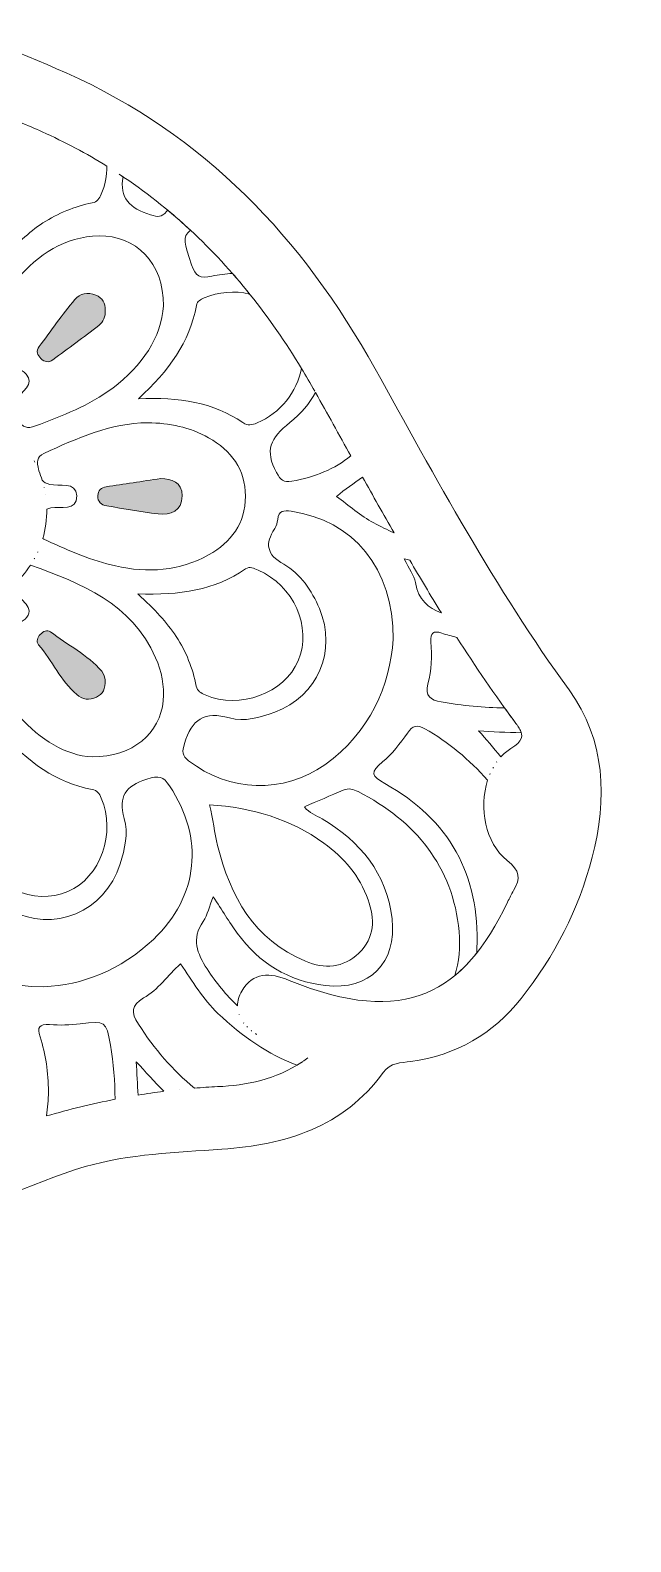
# Model space of a CAD drawing. Extents: x -678 to 5145, y -2063 to -793.
# Drawn here: x 591 to 800, y -1752 to -1224 of the extents above; entities that cross this region are included whole.
import ezdxf

# ---------------------------------------------------------------- set-up
doc = ezdxf.new("R2010")
doc.units = 0
doc.header["$MEASUREMENT"] = 0
doc.layers.add('Layer 1', color=7, linetype='Continuous')

# ---------------------------------------------------------------- blocks, each defined once
blk = doc.blocks.new('block 2')
at = {"layer": 'Layer 1', "true_color": 0xffffff}
h = blk.add_hatch(color=7, dxfattribs=at)
h.dxf.hatch_style = 2
edge = h.paths.add_edge_path()
edge.add_spline(control_points=[(606.14, -1318.02), (601.78, -1323.32), (597.8, -1328.95), (593.7, -1334.46), (592.54, -1336.01), (593.12, -1337.43), (594.32, -1338.62), (595.56, -1339.85), (597.01, -1340.12), (598.5, -1339.02), (603.86, -1335.06), (609.26, -1331.17), (614.51, -1327.08), (616.1, -1325.84), (616.91, -1323.91), (616.8, -1321.75), (616.86, -1319.27), (615.75, -1317.45), (613.49, -1316.48), (610.73, -1315.29), (607.89, -1315.89), (606.14, -1318.02)], knot_values=[0, 0, 0, 0, 1, 1, 1, 2, 2, 2, 3, 3, 3, 4, 4, 4, 5, 5, 5, 6, 6, 6, 7, 7, 7, 7], degree=3, periodic=1)
h = blk.add_hatch(color=7, dxfattribs=at)
h.dxf.hatch_style = 2
edge = h.paths.add_edge_path()
edge.add_spline(control_points=[(636.22, -1380.47), (629.52, -1381.5), (623.34, -1382.45), (617.16, -1383.38), (615.38, -1383.66), (614.31, -1384.67), (614.22, -1386.46), (614.11, -1388.6), (615.29, -1389.73), (617.36, -1390.06), (623.31, -1390.99), (629.24, -1392.19), (635.22, -1392.81), (639.6, -1393.26), (643.61, -1391.91), (643.65, -1386.58), (643.7, -1381.52), (639.74, -1380.73), (636.22, -1380.47)], knot_values=[0, 0, 0, 0, 1, 1, 1, 2, 2, 2, 3, 3, 3, 4, 4, 4, 5, 5, 5, 6, 6, 6, 6], degree=3, periodic=1)
h = blk.add_hatch(color=7, dxfattribs=at)
h.dxf.hatch_style = 2
edge = h.paths.add_edge_path()
edge.add_spline(control_points=[(597.65, -1434.03), (596.47, -1433.13), (595.06, -1433.86), (594.1, -1434.92), (593.14, -1435.97), (592.53, -1437.34), (593.53, -1438.53), (598.23, -1444.14), (601.28, -1451.02), (606.84, -1455.93), (608.81, -1457.66), (611.23, -1458), (613.7, -1456.84), (615.97, -1455.77), (616.89, -1453.87), (616.81, -1450.83), (616.54, -1450.14), (616.37, -1448.66), (615.55, -1447.73), (610.51, -1441.99), (603.62, -1438.61), (597.65, -1434.03)], knot_values=[0, 0, 0, 0, 1, 1, 1, 2, 2, 2, 3, 3, 3, 4, 4, 4, 5, 5, 5, 6, 6, 6, 7, 7, 7, 7], degree=3, periodic=1)
at = {"layer": 'Layer 1', "lineweight": 0}
for points, knots in [([(778.76, -1454.26), (752.96, -1418.79), (732.21, -1380.34), (711, -1342.15), (685.67, -1296.56), (651.45, -1260.46), (603.16, -1238.9), (567.51, -1222.99), (530.33, -1212), (491.91, -1205.73), (482.96, -1204.27), (480.65, -1200.48), (479.23, -1192.82), (471.45, -1150.73), (460.48, -1109.47), (447.84, -1068.56), (421.28, -982.58), (374.94, -910.21), (302.99, -855.25), (280, -837.68), (255.78, -822.17), (226.73, -816.09), (199.28, -810.35), (178.36, -823.75), (173.04, -851.36), (169.03, -872.2), (175.26, -891.61), (182.43, -910.78), (183.62, -913.97), (185.82, -916.91), (185.19, -921.19), (181.67, -920.14), (178.77, -919.37), (175.93, -918.41), (145.46, -908.15), (114.01, -903.5), (81.98, -903.41), (53.86, -903.32), (38.07, -919.68), (37.73, -947.65), (37.59, -959.31), (39.61, -970.56), (43.29, -981.61), (57.1, -1023.1), (81.26, -1058.1), (111.53, -1089.01), (170.06, -1148.76), (235.45, -1199.74), (308.21, -1241.14), (310.17, -1242.26), (312.83, -1242.67), (313.71, -1246), (299.06, -1257.64), (285.05, -1270.2), (273.68, -1285.24), (269.26, -1291.08), (267.25, -1289.88), (263.46, -1284.74), (245.96, -1261.02), (224.28, -1241.7), (199.43, -1225.96), (143.26, -1190.38), (81.01, -1173.51), (15.46, -1168.3), (-56.98, -1162.54), (-128.12, -1168.05), (-196.43, -1195.83), (-313.61, -1243.48), (-393.31, -1327.46), (-438.34, -1444.85), (-473.03, -1535.28), (-482.71, -1629.59), (-479.51, -1725.67), (-478.76, -1748.07), (-477.56, -1770.46), (-476.53, -1793.59), (-481.42, -1792.56), (-483.22, -1789.5), (-485.73, -1787.47), (-508.64, -1768.92), (-534.13, -1755.63), (-563.92, -1754.06), (-620.36, -1751.08), (-671.78, -1798.06), (-674.99, -1859.18), (-677.77, -1912.09), (-652.04, -1948.71), (-605.81, -1972.14), (-564.54, -1993.05), (-519.78, -2001.21), (-474.54, -2006.81), (-414.23, -2014.28), (-353.56, -2016.75), (-292.83, -2017.32), (-192.64, -2018.26), (-92.44, -2015.64), (7.74, -2017.89), (42.87, -2018.68), (77.93, -2020.19), (112.18, -2030.53), (135.64, -2037.61), (159.94, -2042.07), (184.83, -2041.08), (224.07, -2039.53), (242.84, -2012.13), (230.2, -1975.16), (225.39, -1961.09), (217.81, -1948.87), (208.13, -1937.83), (204.97, -1934.24), (204.78, -1932.32), (209.54, -1929.89), (215.99, -1926.59), (222.29, -1922.75), (228, -1918.31), (232.69, -1914.66), (234.52, -1915.27), (237.25, -1920.46), (246.84, -1938.73), (257.16, -1956.6), (266.84, -1974.82), (274.21, -1988.7), (284.71, -1999.26), (298.58, -2006.42), (344.39, -2030.05), (393.2, -2039.76), (444.05, -2032.35), (469.1, -2028.7), (493.49, -2021.69), (519.16, -2019.33), (557.51, -2015.81), (579.93, -1988.34), (581.61, -1949.84), (583.31, -1910.64), (562.91, -1883.02), (525.51, -1873.43), (501.3, -1867.21), (476.77, -1866.99), (452.29, -1869.98), (443.1, -1871.09), (439.77, -1868.12), (438.1, -1859.99), (435.59, -1847.73), (435.38, -1835.29), (434.31, -1822.91), (433.79, -1816.92), (435.27, -1812.93), (440.98, -1809.59), (464.38, -1795.92), (481.33, -1776.12), (494.57, -1752.61), (513.82, -1718.44), (530.16, -1682.93), (545.56, -1646.93), (546.81, -1644.01), (546.94, -1639.54), (550.98, -1639.16), (571.93, -1637.21), (590.05, -1626.45), (609.77, -1620.73), (625.3, -1616.23), (641.47, -1615.82), (657.51, -1614.64), (679.68, -1613.01), (700.01, -1607.11), (713.83, -1587.86), (716.39, -1584.29), (720.04, -1584.52), (723.55, -1584.03), (739.33, -1581.81), (752.15, -1574.43), (762.03, -1561.98), (773.69, -1547.28), (782.17, -1530.88), (786.84, -1512.74), (792.1, -1492.27), (791.63, -1471.96), (778.76, -1454.26)], [0, 0, 0, 0, 1, 1, 1, 2, 2, 2, 3, 3, 3, 4, 4, 4, 5, 5, 5, 6, 6, 6, 7, 7, 7, 8, 8, 8, 9, 9, 9, 10, 10, 10, 11, 11, 11, 12, 12, 12, 13, 13, 13, 14, 14, 14, 15, 15, 15, 16, 16, 16, 17, 17, 17, 18, 18, 18, 19, 19, 19, 20, 20, 20, 21, 21, 21, 22, 22, 22, 23, 23, 23, 24, 24, 24, 25, 25, 25, 26, 26, 26, 27, 27, 27, 28, 28, 28, 29, 29, 29, 30, 30, 30, 31, 31, 31, 32, 32, 32, 33, 33, 33, 34, 34, 34, 35, 35, 35, 36, 36, 36, 37, 37, 37, 38, 38, 38, 39, 39, 39, 40, 40, 40, 41, 41, 41, 42, 42, 42, 43, 43, 43, 44, 44, 44, 45, 45, 45, 46, 46, 46, 47, 47, 47, 48, 48, 48, 49, 49, 49, 50, 50, 50, 51, 51, 51, 52, 52, 52, 53, 53, 53, 54, 54, 54, 55, 55, 55, 56, 56, 56, 57, 57, 57, 58, 58, 58, 59, 59, 59, 59]), ([(617.38, -1271.46), (617.37, -1274.77), (616.74, -1278.11), (615.4, -1281.23), (614.74, -1282.78), (614.05, -1283.91), (612.27, -1284.26), (606.07, -1285.47), (600.37, -1287.89), (595.02, -1291.26), (589.92, -1294.48), (585.87, -1298.93), (580.23, -1304.06), (580.64, -1290.1), (578.98, -1278.08), (571.67, -1267.51), (570.64, -1266.02), (571.06, -1264.67), (571.66, -1263.12), (573.23, -1259.07), (575.97, -1255.59), (579.35, -1252.9), (584.51, -1254.98), (589.64, -1257.15), (594.73, -1259.43), (602.7, -1263.01), (610.24, -1267.03), (617.38, -1271.46)], [0, 0, 0, 0, 1, 1, 1, 2, 2, 2, 3, 3, 3, 4, 4, 4, 5, 5, 5, 6, 6, 6, 7, 7, 7, 8, 8, 8, 9, 9, 9, 9]), ([(621.67, -1274.25), (630.58, -1280.12), (638.85, -1286.66), (646.54, -1293.81), (643.94, -1291.39), (641.28, -1289.02), (638.54, -1286.74), (638.41, -1286.9), (638.31, -1287.07), (638.18, -1287.22), (636.43, -1289.37), (635.24, -1289.27), (632.65, -1288.46), (625.33, -1286.16), (621.68, -1282.54), (623.01, -1275.13), (622.57, -1274.83), (622.11, -1274.55), (621.67, -1274.25)], [0, 0, 0, 0, 1, 1, 1, 2, 2, 2, 3, 3, 3, 4, 4, 4, 5, 5, 5, 6, 6, 6, 6]), ([(637.16, -1320.16), (636.37, -1331.27), (629.69, -1341.18), (619.4, -1348.9), (611.26, -1355.01), (601.83, -1358.57), (592.41, -1362.15), (589.55, -1363.23), (587.9, -1362.7), (586.36, -1360.12), (584.94, -1357.76), (583.44, -1355.91), (585.57, -1352.95), (587.47, -1350.31), (592.43, -1347.56), (589.15, -1344.05), (585.33, -1339.98), (582.53, -1345.39), (579.81, -1347.33), (576.82, -1349.46), (574.94, -1348.04), (572.62, -1346.6), (570.53, -1345.3), (569.21, -1344.04), (570.3, -1341.23), (574.44, -1330.59), (578.21, -1319.76), (585.86, -1310.98), (593.46, -1302.27), (602.57, -1296.06), (614.61, -1295.78), (627.44, -1295.49), (637.19, -1305.25), (637.16, -1320.16)], [0, 0, 0, 0, 1, 1, 1, 2, 2, 2, 3, 3, 3, 4, 4, 4, 5, 5, 5, 6, 6, 6, 7, 7, 7, 8, 8, 8, 9, 9, 9, 10, 10, 10, 11, 11, 11, 11]), ([(685.32, -1342.07), (683.72, -1350.18), (678.03, -1357.73), (669.84, -1361.09), (668.03, -1361.83), (666.57, -1362.14), (664.86, -1360.98), (654.45, -1353.87), (642.69, -1352.03), (628.36, -1352.7), (638.99, -1342.77), (646.41, -1332.93), (648.61, -1320.04), (648.86, -1318.57), (650.1, -1318.04), (651.39, -1317.46), (656.35, -1315.24), (661.97, -1314.91), (667.21, -1316.08), (665.26, -1313.65), (663.28, -1311.25), (661.24, -1308.91), (658.84, -1309.02), (656.42, -1309.32), (654.01, -1309.85), (649.83, -1310.77), (648.36, -1310), (646.96, -1305.87), (644.43, -1298.44), (643.5, -1296.14), (646.54, -1293.81), (661.52, -1307.72), (674.32, -1323.93), (685.32, -1342.07)], [0, 0, 0, 0, 1, 1, 1, 2, 2, 2, 3, 3, 3, 4, 4, 4, 5, 5, 5, 6, 6, 6, 7, 7, 7, 8, 8, 8, 9, 9, 9, 10, 10, 10, 11, 11, 11, 11]), ([(606.14, -1318.02), (601.78, -1323.32), (597.8, -1328.95), (593.7, -1334.46), (592.54, -1336.01), (593.12, -1337.43), (594.32, -1338.62), (595.56, -1339.85), (597.01, -1340.12), (598.5, -1339.02), (603.86, -1335.06), (609.26, -1331.17), (614.51, -1327.08), (616.1, -1325.84), (616.91, -1323.91), (616.8, -1321.75), (616.86, -1319.27), (615.75, -1317.45), (613.49, -1316.48), (610.73, -1315.29), (607.89, -1315.89), (606.14, -1318.02)], [0, 0, 0, 0, 1, 1, 1, 2, 2, 2, 3, 3, 3, 4, 4, 4, 5, 5, 5, 6, 6, 6, 7, 7, 7, 7]), ([(689.99, -1350.05), (688.47, -1347.35), (686.91, -1344.69), (685.32, -1342.07), (686.91, -1344.69), (688.47, -1347.35), (689.99, -1350.05)], [0, 0, 0, 0, 1, 1, 1, 2, 2, 2, 2]), ([(681.29, -1360.94), (685.18, -1357.84), (688.14, -1354.27), (690.23, -1350.47), (694.37, -1357.84), (698.46, -1365.23), (702.56, -1372.61), (696.97, -1377.08), (689.98, -1380.14), (681.92, -1381.42), (678.99, -1381.88), (678.09, -1381.16), (676.61, -1378.4), (672.43, -1370.67), (674.37, -1366.48), (681.29, -1360.94)], [0, 0, 0, 0, 1, 1, 1, 2, 2, 2, 3, 3, 3, 4, 4, 4, 5, 5, 5, 5]), ([(652.89, -1407.18), (642.65, -1412.87), (631.68, -1413.54), (620.41, -1411.03), (612.09, -1409.18), (604.33, -1405.76), (596.61, -1402.23), (596.05, -1401.98), (595.48, -1401.73), (594.96, -1401.46), (594.96, -1401.46), (594.96, -1401.46), (594.96, -1401.46), (595.94, -1398.15), (596.42, -1394.7), (596.37, -1391.18), (596.79, -1391.01), (597.26, -1390.86), (597.83, -1390.77), (601.05, -1390.21), (607.05, -1392.01), (606.81, -1386.52), (606.59, -1381.39), (600.74, -1383.32), (597.4, -1382.55), (596.09, -1382.25), (595.3, -1381.75), (594.78, -1381.1), (594.45, -1380.01), (594.05, -1378.93), (593.61, -1377.85), (593.61, -1377.85), (593.61, -1377.85), (593.61, -1377.85), (593.57, -1377.67), (593.54, -1377.48), (593.49, -1377.29), (592.98, -1374.95), (592.61, -1372.99), (595.37, -1371.73), (606.96, -1366.44), (618.54, -1361.17), (631.65, -1361), (639.11, -1361.15), (646.33, -1362.53), (652.87, -1366.24), (660.75, -1370.71), (665.73, -1377.24), (665.72, -1386.7), (665.71, -1396.15), (660.82, -1402.76), (652.89, -1407.18)], [0, 0, 0, 0, 1, 1, 1, 2, 2, 2, 3, 3, 3, 4, 4, 4, 5, 5, 5, 6, 6, 6, 7, 7, 7, 8, 8, 8, 9, 9, 9, 10, 10, 10, 11, 11, 11, 12, 12, 12, 13, 13, 13, 14, 14, 14, 15, 15, 15, 16, 16, 16, 17, 17, 17, 17]), ([(591.98, -1374.35), (592.07, -1374.51), (592.15, -1374.68), (592.23, -1374.84), (592.15, -1374.68), (592.07, -1374.51), (591.98, -1374.35)], [0, 0, 0, 0, 1, 1, 1, 2, 2, 2, 2]), ([(636.22, -1380.47), (629.52, -1381.5), (623.34, -1382.45), (617.16, -1383.38), (615.38, -1383.66), (614.31, -1384.67), (614.22, -1386.46), (614.11, -1388.6), (615.29, -1389.73), (617.36, -1390.06), (623.31, -1390.99), (629.24, -1392.19), (635.22, -1392.81), (639.6, -1393.26), (643.61, -1391.91), (643.65, -1386.58), (643.7, -1381.52), (639.74, -1380.73), (636.22, -1380.47)], [0, 0, 0, 0, 1, 1, 1, 2, 2, 2, 3, 3, 3, 4, 4, 4, 5, 5, 5, 6, 6, 6, 6]), ([(717.64, -1399.46), (715.27, -1398.39), (712.92, -1397.24), (710.58, -1395.99), (705.92, -1393.5), (701.88, -1389.86), (697.57, -1386.76), (700.53, -1384.32), (703.56, -1382.07), (706.68, -1380.02), (706.68, -1380.01), (706.68, -1380.01), (706.67, -1380), (710.3, -1386.5), (713.94, -1392.99), (717.64, -1399.46)], [0, 0, 0, 0, 1, 1, 1, 2, 2, 2, 3, 3, 3, 4, 4, 4, 5, 5, 5, 5]), ([(595.45, -1383.61), (595.46, -1383.66), (595.47, -1383.71), (595.48, -1383.76), (595.47, -1383.71), (595.46, -1383.66), (595.45, -1383.61)], [0, 0, 0, 0, 1, 1, 1, 2, 2, 2, 2]), ([(595.95, -1386.15), (595.95, -1386.17), (595.95, -1386.19), (595.95, -1386.22), (595.95, -1386.19), (595.95, -1386.17), (595.95, -1386.15)], [0, 0, 0, 0, 1, 1, 1, 2, 2, 2, 2]), ([(645.92, -1479.06), (643.55, -1477.22), (643.6, -1475.89), (644.47, -1472.98), (646.98, -1464.55), (651.41, -1461.64), (660.21, -1464.08), (665.33, -1465.51), (670.87, -1463.98), (675.97, -1462.05), (691.08, -1456.32), (697.79, -1440.82), (691.57, -1425.9), (688.92, -1419.57), (685.01, -1413.8), (679.16, -1410.45), (673.06, -1406.96), (672.51, -1403.31), (675.97, -1397.95), (676.56, -1397.04), (676.89, -1395.87), (677.01, -1394.78), (677.34, -1391.61), (679.15, -1391.58), (681.75, -1391.94), (703.21, -1394.94), (717.58, -1411.75), (717.37, -1436.54), (716.17, -1452.78), (709.36, -1469.04), (693.49, -1480.4), (679.1, -1490.71), (659.9, -1489.88), (645.92, -1479.06)], [0, 0, 0, 0, 1, 1, 1, 2, 2, 2, 3, 3, 3, 4, 4, 4, 5, 5, 5, 6, 6, 6, 7, 7, 7, 8, 8, 8, 9, 9, 9, 10, 10, 10, 11, 11, 11, 11]), ([(592, -1408.55), (592.05, -1408.47), (592.09, -1408.39), (592.13, -1408.31), (592.09, -1408.39), (592.05, -1408.47), (592, -1408.55)], [0, 0, 0, 0, 1, 1, 1, 2, 2, 2, 2]), ([(593.16, -1406.26), (593.18, -1406.21), (593.2, -1406.17), (593.22, -1406.13), (593.2, -1406.17), (593.18, -1406.21), (593.16, -1406.26)], [0, 0, 0, 0, 1, 1, 1, 2, 2, 2, 2]), ([(723.13, -1408.98), (726.73, -1415.15), (730.4, -1421.27), (734.16, -1427.35), (734.16, -1427.35), (734.16, -1427.34), (734.15, -1427.34), (729.67, -1425.78), (726.19, -1422.9), (725.13, -1416.84), (724.68, -1414.32), (722.92, -1412.03), (721.22, -1408.53), (721.87, -1408.69), (722.51, -1408.86), (723.15, -1409.02), (723.14, -1409), (723.14, -1408.99), (723.13, -1408.98)], [0, 0, 0, 0, 1, 1, 1, 2, 2, 2, 3, 3, 3, 4, 4, 4, 5, 5, 5, 6, 6, 6, 6]), ([(612.17, -1477.66), (603.12, -1477.23), (594.14, -1471.75), (586.74, -1463.47), (578.66, -1454.45), (574.53, -1443.3), (570.37, -1432.17), (569.47, -1429.76), (570.15, -1428.4), (572.28, -1427.3), (574.51, -1426.15), (576.11, -1423.63), (579.38, -1425.82), (582.23, -1427.74), (585.18, -1433.18), (588.78, -1429.63), (592.85, -1425.62), (586.87, -1422.84), (585.02, -1419.74), (584.67, -1419.16), (584.49, -1418.64), (584.39, -1418.14), (584.39, -1418.14), (584.39, -1418.14), (584.39, -1418.14), (586.85, -1415.9), (588.97, -1413.41), (590.71, -1410.72), (608.49, -1417.1), (625.93, -1423.98), (634.36, -1443.04), (636.48, -1447.84), (637.51, -1452.81), (637.03, -1458.06), (635.98, -1469.4), (626.43, -1477.75), (612.17, -1477.66)], [0, 0, 0, 0, 1, 1, 1, 2, 2, 2, 3, 3, 3, 4, 4, 4, 5, 5, 5, 6, 6, 6, 7, 7, 7, 8, 8, 8, 9, 9, 9, 10, 10, 10, 11, 11, 11, 12, 12, 12, 12]), ([(628.16, -1420.8), (642.82, -1421.26), (655.03, -1419.53), (665.75, -1412.05), (667.3, -1410.97), (668.7, -1411.9), (670.15, -1412.5), (682.59, -1417.73), (689.09, -1432.33), (684.19, -1444.1), (679.43, -1455.5), (663.7, -1461.24), (651.67, -1456.04), (650.14, -1455.38), (648.96, -1454.76), (648.59, -1452.95), (647.31, -1446.77), (645.07, -1440.97), (641.59, -1435.68), (638.27, -1430.63), (634.17, -1426.25), (628.16, -1420.8)], [0, 0, 0, 0, 1, 1, 1, 2, 2, 2, 3, 3, 3, 4, 4, 4, 5, 5, 5, 6, 6, 6, 7, 7, 7, 7]), ([(597.65, -1434.03), (596.47, -1433.13), (595.06, -1433.86), (594.1, -1434.92), (593.14, -1435.97), (592.53, -1437.34), (593.53, -1438.53), (598.23, -1444.14), (601.28, -1451.02), (606.84, -1455.93), (608.81, -1457.66), (611.23, -1458), (613.7, -1456.84), (615.97, -1455.77), (616.89, -1453.87), (616.81, -1450.83), (616.54, -1450.14), (616.37, -1448.66), (615.55, -1447.73), (610.51, -1441.99), (603.62, -1438.61), (597.65, -1434.03)], [0, 0, 0, 0, 1, 1, 1, 2, 2, 2, 3, 3, 3, 4, 4, 4, 5, 5, 5, 6, 6, 6, 7, 7, 7, 7]), ([(729.5, -1452.21), (730.82, -1447.42), (730.94, -1442.47), (730.49, -1437.55), (730.21, -1434.36), (731.35, -1433.47), (734.31, -1434.47), (736.07, -1435.06), (737.83, -1435.55), (739.58, -1435.98), (739.57, -1435.97), (739.57, -1435.96), (739.56, -1435.95), (746.1, -1446.17), (752.92, -1456.21), (760.2, -1465.98), (760.42, -1466.27), (760.61, -1466.54), (760.8, -1466.81), (760.62, -1466.54), (760.42, -1466.27), (760.2, -1465.98), (758.87, -1464.19), (757.57, -1462.39), (756.26, -1460.59), (749.06, -1460.54), (741.64, -1459.81), (734.05, -1458.49), (730.45, -1457.86), (728.33, -1456.44), (729.5, -1452.21)], [0, 0, 0, 0, 1, 1, 1, 2, 2, 2, 3, 3, 3, 4, 4, 4, 5, 5, 5, 6, 6, 6, 7, 7, 7, 8, 8, 8, 9, 9, 9, 10, 10, 10, 10]), ([(759.4, -1524.34), (758.62, -1525.63), (757.96, -1527.01), (757.3, -1528.37), (742.04, -1560.04), (721.87, -1572.3), (681.02, -1555.7), (674.31, -1552.96), (668.49, -1552.57), (664.44, -1559.46), (663.45, -1561.15), (662.98, -1562.86), (662.97, -1564.54), (659.05, -1560.81), (655.51, -1556.53), (652.37, -1551.71), (648.88, -1546.35), (646.8, -1541.2), (650.98, -1535.13), (652.56, -1532.84), (653.16, -1529.87), (654.49, -1526.49), (657.58, -1531.18), (660.07, -1535.33), (662.91, -1539.22), (670.55, -1549.66), (680.72, -1556), (693.68, -1557.5), (709.04, -1559.28), (718.74, -1549.58), (716.94, -1534.21), (715.07, -1518.21), (705.86, -1507.3), (692.53, -1499.27), (690.48, -1498.04), (687.99, -1497.44), (686.34, -1495.06), (690.96, -1493.1), (695.45, -1491.19), (699.93, -1489.26), (701.76, -1488.48), (703.46, -1488.96), (705.08, -1489.79), (725.15, -1500.07), (738.19, -1515.88), (740.37, -1538.64), (740.89, -1544.09), (740.32, -1549.26), (738.89, -1554), (741.59, -1551.77), (744.11, -1549.16), (746.48, -1546.18), (746.52, -1545.62), (746.58, -1545.08), (746.61, -1544.51), (747.68, -1518.9), (736.92, -1499.5), (714.47, -1487.02), (709.7, -1484.36), (709.26, -1482.97), (713.6, -1479.44), (717.01, -1476.67), (719.79, -1472.98), (722.35, -1469.35), (724.17, -1466.79), (725.68, -1466.33), (728.38, -1467.85), (736.52, -1472.46), (743.95, -1478.62), (750.33, -1485.83), (747.25, -1495.44), (749.44, -1507.68), (757.17, -1513.85), (761.62, -1517.4), (761.94, -1520.11), (759.4, -1524.34)], [0, 0, 0, 0, 1, 1, 1, 2, 2, 2, 3, 3, 3, 4, 4, 4, 5, 5, 5, 6, 6, 6, 7, 7, 7, 8, 8, 8, 9, 9, 9, 10, 10, 10, 11, 11, 11, 12, 12, 12, 13, 13, 13, 14, 14, 14, 15, 15, 15, 16, 16, 16, 17, 17, 17, 18, 18, 18, 19, 19, 19, 20, 20, 20, 21, 21, 21, 22, 22, 22, 23, 23, 23, 24, 24, 24, 25, 25, 25, 25]), ([(760.91, -1466.97), (761.07, -1467.21), (761.22, -1467.45), (761.36, -1467.68), (761.22, -1467.45), (761.07, -1467.21), (760.91, -1466.97)], [0, 0, 0, 0, 1, 1, 1, 2, 2, 2, 2]), ([(571.54, -1505.95), (578.93, -1495.4), (580.72, -1483.42), (580.14, -1468.81), (589.85, -1479.6), (599.64, -1486.69), (612.2, -1489.06), (613.99, -1489.4), (614.71, -1490.5), (615.38, -1492.05), (620.68, -1504.15), (615.13, -1519.83), (603.75, -1524.71), (591.96, -1529.76), (576.76, -1522.9), (571.71, -1510.34), (571.1, -1508.81), (570.5, -1507.45), (571.54, -1505.95)], [0, 0, 0, 0, 1, 1, 1, 2, 2, 2, 3, 3, 3, 4, 4, 4, 5, 5, 5, 6, 6, 6, 6]), ([(758.4, -1474.76), (757.11, -1475.56), (755.98, -1476.57), (754.95, -1477.68), (754.95, -1477.68), (754.95, -1477.68), (754.95, -1477.68), (752.31, -1474.54), (749.75, -1471.43), (747.19, -1468.57), (751.94, -1468.95), (756.95, -1469.1), (762.08, -1469.25), (761.94, -1468.77), (761.71, -1468.28), (761.4, -1467.75), (762.98, -1470.43), (762.53, -1472.2), (758.4, -1474.76)], [0, 0, 0, 0, 1, 1, 1, 2, 2, 2, 3, 3, 3, 4, 4, 4, 5, 5, 5, 6, 6, 6, 6]), ([(752.13, -1481.65), (752.2, -1481.53), (752.26, -1481.41), (752.33, -1481.29), (752.26, -1481.41), (752.2, -1481.53), (752.13, -1481.65)], [0, 0, 0, 0, 1, 1, 1, 2, 2, 2, 2]), ([(753.43, -1479.56), (753.48, -1479.49), (753.54, -1479.42), (753.59, -1479.35), (753.54, -1479.42), (753.48, -1479.49), (753.43, -1479.56)], [0, 0, 0, 0, 1, 1, 1, 2, 2, 2, 2]), ([(551.43, -1522.67), (550.95, -1519.79), (551.38, -1518.57), (554.37, -1517.21), (561.43, -1514), (567.01, -1512.55), (571.34, -1521.45), (573.53, -1525.94), (578.48, -1528.73), (583.13, -1531.11), (598.98, -1539.25), (616.55, -1531.99), (621.99, -1515.03), (623.66, -1509.84), (624.85, -1504.3), (623.44, -1499.16), (621.27, -1491.32), (623.81, -1487.94), (631.32, -1485.44), (635.55, -1484.04), (637.06, -1484.52), (639.25, -1487.81), (651.41, -1506.07), (649.48, -1526.22), (633.62, -1541.38), (622.3, -1552.2), (608.53, -1557.4), (595.4, -1557.93), (571.08, -1557.99), (555, -1544.27), (551.43, -1522.67)], [0, 0, 0, 0, 1, 1, 1, 2, 2, 2, 3, 3, 3, 4, 4, 4, 5, 5, 5, 6, 6, 6, 7, 7, 7, 8, 8, 8, 9, 9, 9, 10, 10, 10, 10]), ([(751.07, -1483.85), (751.13, -1483.72), (751.18, -1483.59), (751.24, -1483.46), (751.18, -1483.59), (751.13, -1483.72), (751.07, -1483.85)], [0, 0, 0, 0, 1, 1, 1, 2, 2, 2, 2]), ([(693.12, -1507.79), (700.19, -1512.89), (705.62, -1519.32), (708.56, -1527.53), (710.94, -1534.17), (710.98, -1540.75), (705.38, -1546.16), (699.86, -1551.49), (693.32, -1551.73), (686.7, -1549.01), (668.64, -1541.59), (660.5, -1526.28), (655.98, -1508.61), (654.84, -1504.17), (654.51, -1499.41), (653.21, -1494.4), (668.21, -1495.38), (681.42, -1499.33), (693.12, -1507.79)], [0, 0, 0, 0, 1, 1, 1, 2, 2, 2, 3, 3, 3, 4, 4, 4, 5, 5, 5, 6, 6, 6, 6]), ([(656, -1592.79), (653.3, -1592.92), (650.62, -1593.1), (647.94, -1593.32), (640.43, -1587.11), (633.91, -1579.64), (628.37, -1570.93), (625.81, -1566.9), (625.71, -1564.39), (630.19, -1561.84), (635.24, -1558.97), (638.62, -1554.02), (643.1, -1549.91), (647.3, -1556.08), (650.94, -1562.27), (656.16, -1567.22), (664.6, -1575.21), (673.68, -1581.67), (683.8, -1585.27), (684.42, -1584.9), (685.04, -1584.5), (685.65, -1584.09), (676.27, -1590.38), (666.11, -1592.34), (656, -1592.79)], [0, 0, 0, 0, 1, 1, 1, 2, 2, 2, 3, 3, 3, 4, 4, 4, 5, 5, 5, 6, 6, 6, 7, 7, 7, 8, 8, 8, 8]), ([(596.3, -1603.01), (596.67, -1600.27), (596.91, -1597.46), (596.96, -1594.53), (596.91, -1587.97), (596.09, -1581.55), (594.01, -1575.35), (592.92, -1572.13), (593.77, -1570.9), (597.34, -1571.15), (600.88, -1571.39), (604.51, -1571.29), (608.04, -1570.87), (616.9, -1569.81), (617.08, -1569.67), (618.58, -1578.28), (619.7, -1584.72), (620.23, -1591.02), (620.21, -1597.2), (612.19, -1598.79), (604.24, -1600.75), (596.3, -1603.01)], [0, 0, 0, 0, 1, 1, 1, 2, 2, 2, 3, 3, 3, 4, 4, 4, 5, 5, 5, 6, 6, 6, 7, 7, 7, 7]), ([(663.51, -1567.62), (663.52, -1567.64), (663.52, -1567.66), (663.53, -1567.67), (663.52, -1567.66), (663.52, -1567.64), (663.51, -1567.62)], [0, 0, 0, 0, 1, 1, 1, 2, 2, 2, 2]), ([(665.11, -1570.53), (665.14, -1570.57), (665.18, -1570.61), (665.21, -1570.66), (665.18, -1570.61), (665.14, -1570.57), (665.11, -1570.53)], [0, 0, 0, 0, 1, 1, 1, 2, 2, 2, 2]), ([(666.24, -1571.82), (666.3, -1571.88), (666.36, -1571.95), (666.42, -1572.01), (666.36, -1571.95), (666.3, -1571.88), (666.24, -1571.82)], [0, 0, 0, 0, 1, 1, 1, 2, 2, 2, 2]), ([(667.76, -1573.2), (667.82, -1573.25), (667.89, -1573.3), (667.95, -1573.34), (667.89, -1573.3), (667.82, -1573.25), (667.76, -1573.2)], [0, 0, 0, 0, 1, 1, 1, 2, 2, 2, 2]), ([(669.29, -1574.29), (669.43, -1574.38), (669.57, -1574.47), (669.72, -1574.56), (669.57, -1574.47), (669.43, -1574.38), (669.29, -1574.29)], [0, 0, 0, 0, 1, 1, 1, 2, 2, 2, 2]), ([(685.7, -1584.06), (686.33, -1583.64), (686.96, -1583.19), (687.58, -1582.73), (686.96, -1583.19), (686.33, -1583.64), (685.7, -1584.06)], [0, 0, 0, 0, 1, 1, 1, 2, 2, 2, 2]), ([(627.62, -1584.09), (630.82, -1587.68), (634.06, -1591.09), (637.26, -1594.43), (637.26, -1594.43), (637.27, -1594.43), (637.27, -1594.43), (634.25, -1594.81), (631.23, -1595.25), (628.23, -1595.75), (628.04, -1591.99), (627.85, -1588.12), (627.62, -1584.09)], [0, 0, 0, 0, 1, 1, 1, 2, 2, 2, 3, 3, 3, 4, 4, 4, 4]), ([(642.58, -1593.82), (642.58, -1593.81), (642.59, -1593.81), (642.59, -1593.81), (642.59, -1593.81), (642.58, -1593.81), (642.58, -1593.82)], [0, 0, 0, 0, 1, 1, 1, 2, 2, 2, 2])]:
    blk.add_open_spline(points, degree=3, knots=knots, dxfattribs=at)

msp = doc.modelspace()

# ---------------------------------------------------------------- linework, layer by layer
at = {"layer": 'Layer 1', "lineweight": 0}
msp.add_open_spline([(2230.75, -1447.84), (2207.47, -1415.81), (2187.89, -1380.47), (2168.94, -1346.28), (2168.94, -1346.28), (2163.71, -1336.84), (2163.71, -1336.84), (2135.13, -1285.39), (2098.18, -1250.09), (2050.76, -1228.92), (2014.71, -1212.83), (1976.36, -1201.39), (1936.83, -1194.94), (1935.15, -1194.67), (1934.35, -1194.36), (1934.02, -1194.21), (1933.86, -1193.87), (1933.53, -1192.96), (1933.15, -1190.82), (1926.04, -1152.48), (1915.68, -1111.43), (1901.43, -1065.34), (1873.21, -973.96), (1823.19, -900.34), (1752.79, -846.57), (1731.13, -830.02), (1704.61, -812.19), (1672.13, -805.39), (1667.24, -804.37), (1662.42, -803.86), (1657.77, -803.86), (1630.9, -803.86), (1610.86, -821.26), (1605.47, -849.28), (1601.64, -869.12), (1605.89, -887.45), (1611.75, -904.66), (1584.46, -896.66), (1555.39, -892.56), (1525.18, -892.47), (1525.18, -892.47), (1524.93, -892.47), (1524.93, -892.47), (1491.42, -892.47), (1470.37, -913.57), (1469.96, -947.53), (1469.82, -959.97), (1471.8, -972.25), (1476.07, -985.06), (1489.4, -1025.13), (1512.58, -1061.64), (1546.88, -1096.66), (1604.72, -1155.7), (1669.3, -1206.13), (1738.93, -1246.61), (1730.11, -1254.17), (1720.6, -1263.22), (1711.99, -1273.73), (1694.97, -1251.84), (1673.62, -1232.67), (1648.44, -1216.73), (1594.63, -1182.64), (1532.83, -1163.24), (1459.49, -1157.4), (1442.07, -1156.01), (1425.06, -1155.32), (1408.92, -1155.32), (1347.3, -1155.32), (1292.89, -1165.25), (1242.61, -1185.71), (1124.61, -1233.69), (1041.18, -1319.55), (994.61, -1440.93), (962.8, -1523.86), (949.1, -1617.12), (952.73, -1726.02), (953.22, -1741.18), (953.93, -1755.97), (954.66, -1771.6), (930.01, -1753.82), (905.42, -1744.5), (879.82, -1743.15), (877.94, -1743.04), (876.03, -1743), (874.16, -1743), (813.04, -1743), (760.61, -1794.85), (757.25, -1858.61), (754.36, -1913.68), (779.64, -1955.15), (832.42, -1981.89), (876.2, -2004.08), (923.11, -2012.19), (967.27, -2017.65), (1020.17, -2024.21), (1078.3, -2027.56), (1150.23, -2028.25), (1165.53, -2028.4), (1181.72, -2028.45), (1199.72, -2028.45), (1225.59, -2028.45), (1251.9, -2028.31), (1277.33, -2028.16), (1302.74, -2028.04), (1329.01, -2027.89), (1354.83, -2027.89), (1391.7, -2027.89), (1422.14, -2028.18), (1450.65, -2028.82), (1485.49, -2029.6), (1519.48, -2031.13), (1552.18, -2040.99), (1577.07, -2048.49), (1599.6, -2052.14), (1621.08, -2052.14), (1623.52, -2052.14), (1626, -2052.1), (1628.42, -2052.01), (1650.94, -2051.12), (1668.97, -2042.43), (1679.18, -2027.54), (1689.34, -2012.7), (1690.94, -1992.84), (1683.69, -1971.62), (1679.36, -1958.94), (1672.93, -1947.28), (1664.09, -1936.13), (1667.32, -1934.27), (1670.38, -1932.34), (1673.26, -1930.33), (1677.63, -1938.53), (1682.15, -1946.69), (1686.54, -1954.64), (1691.11, -1962.91), (1695.85, -1971.49), (1700.34, -1979.94), (1708.8, -1995.86), (1721.04, -2008.03), (1736.73, -2016.14), (1774.78, -2035.76), (1814.19, -2045.73), (1853.81, -2045.73), (1865.4, -2045.73), (1877.17, -2044.87), (1888.79, -2043.17), (1899.5, -2041.61), (1910.14, -2039.44), (1920.41, -2037.35), (1934.42, -2034.48), (1948.91, -2031.53), (1963.32, -2030.22), (2005.98, -2026.3), (2033.71, -1995.68), (2035.68, -1950.32), (2037.59, -1906.36), (2013.56, -1873.66), (1971.39, -1862.84), (1956.56, -1859.03), (1941.26, -1857.17), (1924.6, -1857.17), (1914.82, -1857.17), (1904.86, -1857.81), (1894.13, -1859.12), (1893.45, -1859.21), (1892.83, -1859.25), (1892.32, -1859.27), (1892.21, -1858.9), (1892.09, -1858.41), (1891.96, -1857.79), (1890.28, -1849.59), (1889.72, -1841.2), (1889.12, -1832.29), (1888.9, -1828.84), (1888.66, -1825.4), (1888.35, -1821.98), (1888.26, -1820.76), (1888.31, -1820.17), (1888.37, -1819.95), (1888.5, -1819.81), (1888.86, -1819.5), (1889.65, -1819.02), (1912.93, -1805.43), (1931.76, -1785.47), (1947.25, -1757.98), (1964.1, -1728.08), (1979.99, -1695.16), (1998.77, -1651.22), (1999.02, -1650.64), (1999.22, -1650.07), (1999.41, -1649.55), (2012.56, -1647.67), (2024.36, -1643.01), (2035.82, -1638.49), (2042.75, -1635.75), (2049.29, -1633.17), (2055.97, -1631.24), (2067.9, -1627.78), (2080.48, -1626.94), (2093.79, -1626.06), (2096.34, -1625.9), (2098.91, -1625.74), (2101.46, -1625.53), (2120.21, -1624.17), (2147.1, -1619.5), (2165.15, -1595.22), (2165.5, -1595.17), (2165.88, -1595.13), (2166.19, -1595.09), (2166.88, -1595.02), (2167.56, -1594.95), (2168.23, -1594.86), (2186.77, -1592.25), (2202.08, -1583.47), (2213.76, -1568.77), (2226.64, -1552.54), (2235.65, -1534.61), (2240.57, -1515.46), (2247.4, -1488.94), (2244.09, -1466.18), (2230.75, -1447.84)], degree=3, knots=[0, 0, 0, 0, 1, 1, 1, 2, 2, 2, 3, 3, 3, 4, 4, 4, 5, 5, 5, 6, 6, 6, 7, 7, 7, 8, 8, 8, 9, 9, 9, 10, 10, 10, 11, 11, 11, 12, 12, 12, 13, 13, 13, 14, 14, 14, 15, 15, 15, 16, 16, 16, 17, 17, 17, 18, 18, 18, 19, 19, 19, 20, 20, 20, 21, 21, 21, 22, 22, 22, 23, 23, 23, 24, 24, 24, 25, 25, 25, 26, 26, 26, 27, 27, 27, 28, 28, 28, 29, 29, 29, 30, 30, 30, 31, 31, 31, 32, 32, 32, 33, 33, 33, 34, 34, 34, 35, 35, 35, 36, 36, 36, 37, 37, 37, 38, 38, 38, 39, 39, 39, 40, 40, 40, 41, 41, 41, 42, 42, 42, 43, 43, 43, 44, 44, 44, 45, 45, 45, 46, 46, 46, 47, 47, 47, 48, 48, 48, 49, 49, 49, 50, 50, 50, 51, 51, 51, 52, 52, 52, 53, 53, 53, 54, 54, 54, 55, 55, 55, 56, 56, 56, 57, 57, 57, 58, 58, 58, 59, 59, 59, 60, 60, 60, 61, 61, 61, 62, 62, 62, 63, 63, 63, 64, 64, 64, 65, 65, 65, 66, 66, 66, 67, 67, 67, 68, 68, 68, 69, 69, 69, 70, 70, 70, 71, 71, 71, 72, 72, 72, 73, 73, 73, 73], dxfattribs=at)

# ---------------------------------------------------------------- block references
at = {"layer": 'Layer 1'}
msp.add_blockref('block 2', (0, 0), dxfattribs=at)

doc.saveas('drawing.dxf')
